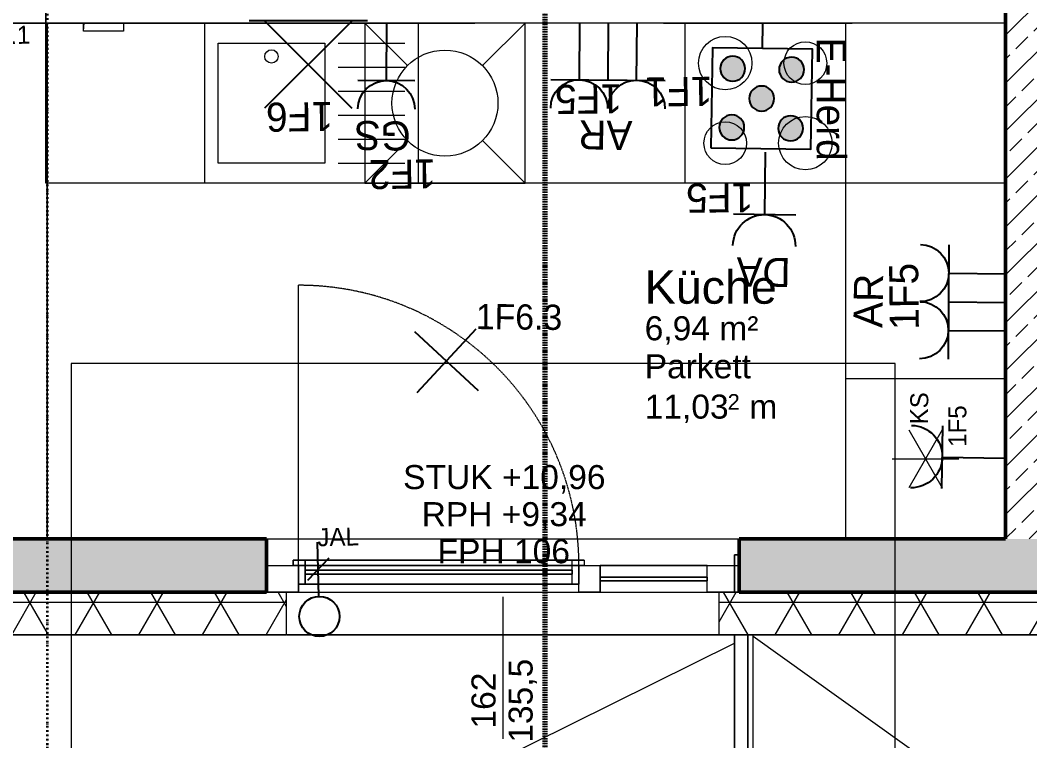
# Model space of a CAD drawing. Header units: metres. Extents: x -15638 to 29611, y -11908 to 29644.
# Drawn here: x 3163 to 6945, y 2594 to 5294 of the extents above; entities that cross this region are included whole.
import ezdxf
from ezdxf.enums import TextEntityAlignment as Align

# ---------------------------------------------------------------- set-up
doc = ezdxf.new("R2010")
doc.units = ezdxf.units.M
for name, pattern in [('Achse', [0.009, 0.005, -0.002, 0, -0.002]), ('Strich Punkt Mittel', [0.015875, 0.00635, -0.004763, 0, -0.004763]), ('Verdeckt', [0.003, 0.002, -0.001]), ('Verdeckt Oben', [0.00225, 0.0015, -0.00075])]:
    doc.linetypes.add(name, pattern=pattern)
for name, color, linetype, lineweight in [('A-FLOR-HRAL', 11, 'Continuous', 5), ('A-GLAZ', 151, 'Continuous', 18), ('A-GLAZ-IDEN_', 152, 'Continuous', 9), ('A_2D', 7, 'Continuous', 13), ('A_Bodenschlitz', 7, 'Continuous', 5), ('A_Decken', 8, 'Continuous', 13), ('A_Fenster', 7, 'Continuous', 13), ('A_Gelaender', 7, 'Continuous', 13), ('A_Moebel', 6, 'Continuous', 13), ('A_Raeume', 7, 'Continuous', 13), ('A_Raeume_', 7, 'Continuous', 5), ('A_Raeume_Beschriftung_', 7, 'Continuous', 9), ('A_Raster_', 1, 'Continuous', 9), ('A_Sanitaer', 3, 'Continuous', 13), ('A_Waende', 7, 'Continuous', 13), ('G-ANNO-SYMB_', 111, 'Continuous', 9)]:
    doc.layers.add(name, color=color, linetype=linetype, lineweight=lineweight)
doc.layers.add('E_Steckdose+Schalter', color=150, linetype='Continuous', true_color=0x0b6cf4)
doc.layers.add('ET_LEGENDE - Wohnung$0$800_KO_HI____L', color=130, linetype='Continuous')
doc.styles.add('Arial_2', font='arial.ttf', dxfattribs={"height": 0.09})
doc.styles.add('Arial_3', font='arial.ttf', dxfattribs={"height": 0.125})
doc.styles.add('Arial_4', font='arial.ttf', dxfattribs={"height": 0.05849})
doc.styles.add('ET_LEGENDE - Wohnung$0$ROMANS', font='romans.shx', dxfattribs={"width": 0.6})
pattern_1 = [(45, (0, 0), (-0.08980256, 0.08980256), []), (45, (0.0898, 0), (-0.08980256, 0.08980256), [0.0635, -0.03175])]

# ---------------------------------------------------------------- blocks, each defined once
blk = doc.blocks.new('*U567')
for p, q in [((62.5, 0), (-62.5, 0)), ((0, 0), (0, -125))]:
    blk.add_line(p, q)
blk.add_arc((0, 62.5), 62.5, 180, 0)
at = {"style": 'ET_LEGENDE - Wohnung$0$ROMANS', "width": 0.8, "flags": 1}
for tag, p in [('RAUMBUCHNUMMER', (0, -425)), ('ANLAGE', (0, -595.4)), ('TEILANLAGE_NR', (0, -755.5)), ('KOMPONENTE', (0, -901.3)), ('KOMPONENTE_NR', (0, -1063.3)), ('BEZEICHNUNG', (0, -1205.6)), ('TYP', (0, -1346.7)), ('HERSTELLER', (0, -1514.1)), ('MODEL', (0, -1677.3)), ('LEISTUNG_MAX', (0, -1851.5)), ('SPEZIFISCH_1', (0, -2012.8)), ('SPEZIFISCH_2', (0, -2200)), ('SPEZIFISCH_3', (0, -2374.2)), ('SPEZIFISCH_4', (0, -2548.5)), ('SPEZIFISCH_5', (0, -2722.7)), ('GEWERKE_CODE', (0, -2897)), ('LV_POS', (0, -3071.2)), ('ZAEHLER', (0, -3245.5)), ('PLATZHALTER_1', (0, -3419.7)), ('PLATZHALTER_2', (0, -3594)), ('PLATZHALTER_3', (0, -3768.2)), ('JOBLISTE_VDMA', (0, -3942.5)), ('ET_SPEZIFISCH_1', (0, -4116.7)), ('ET_SPEZIFISCH_2', (0, -4291)), ('ET_SPEZIFISCH_3', (0, -4465.2)), ('ET_SPEZIFISCH_4', (0, -4639.5)), ('ET_SPEZIFISCH_5', (0, -4813.7)), ('ET_SPEZIFISCH_6', (0, -4988)), ('ET_SPEZIFISCH_7', (0, -5162.2))]:
    blk.add_attdef(tag, text='', height=100, dxfattribs=at).set_placement(p, align=Align.MIDDLE)
blk = doc.blocks.new('*U566')
for p, q in [((-125.3, 0), (125.3, 0)), ((0, 0), (0, -125))]:
    blk.add_line(p, q)
for centre in [(-62.8, 62.6), (62.5, 62.5)]:
    blk.add_arc(centre, 62.5, 180, 0)
at = {"layer": 'ET_LEGENDE - Wohnung$0$800_KO_HI____L'}
for p, q in [((-62.8, 0.1), (-62.8, -124.9)), ((62.5, 0), (62.5, -125))]:
    blk.add_line(p, q, dxfattribs=at)
at = {"style": 'ET_LEGENDE - Wohnung$0$ROMANS', "width": 0.8, "flags": 1}
for tag, p in [('RAUMBUCHNUMMER', (0, -425)), ('ANLAGE', (0, -595.4)), ('TEILANLAGE_NR', (0, -755.5)), ('KOMPONENTE', (0, -901.3)), ('KOMPONENTE_NR', (0, -1063.3)), ('BEZEICHNUNG', (0, -1205.6)), ('TYP', (0, -1346.7)), ('HERSTELLER', (0, -1514.1)), ('MODEL', (0, -1677.3)), ('LEISTUNG_MAX', (0, -1851.5)), ('SPEZIFISCH_1', (0, -2012.8)), ('SPEZIFISCH_2', (0, -2200)), ('SPEZIFISCH_3', (0, -2374.2)), ('SPEZIFISCH_4', (0, -2548.5)), ('SPEZIFISCH_5', (0, -2722.7)), ('GEWERKE_CODE', (0, -2897)), ('LV_POS', (0, -3071.2)), ('ZAEHLER', (0, -3245.5)), ('PLATZHALTER_1', (0, -3419.7)), ('PLATZHALTER_2', (0, -3594)), ('PLATZHALTER_3', (0, -3768.2)), ('JOBLISTE_VDMA', (0, -3942.5))]:
    blk.add_attdef(tag, text='', height=100, dxfattribs=at).set_placement(p, align=Align.MIDDLE)
blk = doc.blocks.new('*U556')
h = blk.add_hatch(color=256)
edge = h.paths.add_edge_path()
edge.add_arc((-58.8, 58.8), 25, 0, 360)
h = blk.add_hatch(color=256)
edge = h.paths.add_edge_path()
edge.add_arc((58.8, 58.8), 25, 0, 360)
h = blk.add_hatch(color=256)
edge = h.paths.add_edge_path()
edge.add_arc((0, 0), 25, 0, 360)
h = blk.add_hatch(color=256)
edge = h.paths.add_edge_path()
edge.add_arc((-58.8, -58.8), 25, 0, 360)
h = blk.add_hatch(color=256)
edge = h.paths.add_edge_path()
edge.add_arc((58.8, -58.8), 25, 0, 360)
blk.add_line((0, -100), (0, -150))
blk.add_lwpolyline([(-100, 100), (100, 100), (100, -100), (-100, -100)], close=True)
for centre in [(-58.8, 58.8), (58.8, 58.8), (58.8, 58.8), (0, 0), (0, 0), (-58.8, -58.8), (-58.8, -58.8), (58.8, -58.8), (58.8, -58.8)]:
    blk.add_circle(centre, 25)
at = {"style": 'ET_LEGENDE - Wohnung$0$ROMANS', "width": 0.6, "flags": 1}
for tag, p in [('RAUMBUCHNUMMER', (0, -400)), ('ANLAGE', (0, -550))]:
    blk.add_attdef(tag, text='', height=100, dxfattribs=at).set_placement(p, align=Align.MIDDLE)
for tag, p in [('TEILANLAGE_NR', (0, -700)), ('KOMPONENTE', (0, -850)), ('KOMPONENTE_NR', (0, -1000)), ('BEZEICHNUNG', (0, -1150)), ('TYP', (0, -1300)), ('HERSTELLER', (0, -1450)), ('MODEL', (0, -1600)), ('LEISTUNG_MAX', (0, -1750)), ('SPEZIFISCH_1', (0, -1900)), ('SPEZIFISCH_2', (0, -2050)), ('SPEZIFISCH_3', (0, -2200)), ('SPEZIFISCH_4', (0, -2350)), ('SPEZIFISCH_5', (0, -2500)), ('GEWERKE_CODE', (0, -2650)), ('LV_POS', (0, -2800)), ('ZAEHLER', (0, -2950)), ('PLATZHALTER_1', (0, -3100)), ('PLATZHALTER_2', (0, -3250)), ('PLATZHALTER_3', (0, -3400)), ('JOBLISTE_VDMA', (0, -3550)), ('ET_SPEZIFISCH_1', (0, -3700)), ('ET_SPEZIFISCH_2', (0, -3850)), ('ET_SPEZIFISCH_3', (0, -4000)), ('ET_SPEZIFISCH_4', (0, -4150)), ('ET_SPEZIFISCH_5', (0, -4300)), ('ET_SPEZIFISCH_6', (0, -4450)), ('ET_SPEZIFISCH_7', (0, -4600))]:
    blk.add_attdef(tag, text='', height=100, dxfattribs=at).set_placement(p, align=Align.MIDDLE_CENTER)
blk = doc.blocks.new('*U560')
for p, q in [((-70.7, -70.7), (70.7, 70.7)), ((70.7, -70.7), (-70.7, 70.7)), ((-95.7, -70.7), (95.7, -70.7))]:
    blk.add_line(p, q)
at = {"style": 'ET_LEGENDE - Wohnung$0$ROMANS', "width": 0.6, "flags": 1}
for tag, p in [('RAUMBUCHNUMMER', (0, -400)), ('ANLAGE', (0, -550))]:
    blk.add_attdef(tag, text='', height=100, dxfattribs=at).set_placement(p, align=Align.MIDDLE)
for tag, p in [('TEILANLAGE_NR', (0, -700)), ('KOMPONENTE', (0, -850)), ('KOMPONENTE_NR', (0, -1000)), ('BEZEICHNUNG', (0, -1150)), ('TYP', (0, -1300)), ('HERSTELLER', (0, -1450)), ('MODEL', (0, -1600)), ('LEISTUNG_MAX', (0, -1750)), ('SPEZIFISCH_1', (0, -1900)), ('SPEZIFISCH_2', (0, -2050)), ('SPEZIFISCH_3', (0, -2200)), ('SPEZIFISCH_4', (0, -2350)), ('SPEZIFISCH_5', (0, -2500)), ('GEWERKE_CODE', (0, -2650)), ('LV_POS', (0, -2800)), ('ZAEHLER', (0, -2950)), ('PLATZHALTER_1', (0, -3100)), ('PLATZHALTER_2', (0, -3250)), ('PLATZHALTER_3', (0, -3400)), ('JOBLISTE_VDMA', (0, -3550)), ('ET_SPEZIFISCH_1', (0, -3700)), ('ET_SPEZIFISCH_2', (0, -3850)), ('ET_SPEZIFISCH_3', (0, -4000)), ('ET_SPEZIFISCH_4', (0, -4150)), ('ET_SPEZIFISCH_5', (0, -4300)), ('ET_SPEZIFISCH_6', (0, -4450)), ('ET_SPEZIFISCH_7', (0, -4600))]:
    blk.add_attdef(tag, text='', height=100, dxfattribs=at).set_placement(p, align=Align.MIDDLE_CENTER)
blk = doc.blocks.new('*U557')
for p, q in [((-70.7, -70.7), (70.7, 70.7)), ((70.7, -70.7), (-70.7, 70.7))]:
    blk.add_line(p, q)
at = {"style": 'ET_LEGENDE - Wohnung$0$ROMANS', "width": 0.6, "flags": 1}
for tag, p in [('RAUMBUCHNUMMER', (0, -400)), ('ANLAGE', (0, -550))]:
    blk.add_attdef(tag, text='', height=100, dxfattribs=at).set_placement(p, align=Align.MIDDLE)
for tag, p in [('TEILANLAGE_NR', (0, -700)), ('KOMPONENTE', (0, -850)), ('KOMPONENTE_NR', (0, -1000)), ('BEZEICHNUNG', (0, -1150)), ('TYP', (0, -1300)), ('HERSTELLER', (0, -1450)), ('MODEL', (0, -1600)), ('LEISTUNG_MAX', (0, -1750)), ('SPEZIFISCH_1', (0, -1900)), ('SPEZIFISCH_2', (0, -2050)), ('SPEZIFISCH_3', (0, -2200)), ('SPEZIFISCH_4', (0, -2350)), ('SPEZIFISCH_5', (0, -2500)), ('GEWERKE_CODE', (0, -2650)), ('LV_POS', (0, -2800)), ('ZAEHLER', (0, -2950)), ('PLATZHALTER_1', (0, -3100)), ('PLATZHALTER_2', (0, -3250)), ('PLATZHALTER_3', (0, -3400)), ('JOBLISTE_VDMA', (0, -3550)), ('ET_SPEZIFISCH_1', (0, -3700)), ('ET_SPEZIFISCH_2', (0, -3850)), ('ET_SPEZIFISCH_3', (0, -4000)), ('ET_SPEZIFISCH_4', (0, -4150)), ('ET_SPEZIFISCH_5', (0, -4300)), ('ET_SPEZIFISCH_6', (0, -4450)), ('ET_SPEZIFISCH_7', (0, -4600))]:
    blk.add_attdef(tag, text='', height=100, dxfattribs=at).set_placement(p, align=Align.MIDDLE_CENTER)
blk = doc.blocks.new('*U555')
blk.add_line((0, 65), (0, 240))
at = {"linetype": 'Continuous', "ltscale": 0.125}
blk.add_line((35.4, 187.9), (-35.4, 117.1), dxfattribs=at)
blk.add_circle((0, 0), 65)
at = {"style": 'ET_LEGENDE - Wohnung$0$ROMANS', "width": 0.6, "flags": 1}
for tag, p in [('RAUMBUCHNUMMER', (0, -400)), ('ANLAGE', (0, -550))]:
    blk.add_attdef(tag, text='', height=100, dxfattribs=at).set_placement(p, align=Align.MIDDLE)
for tag, p in [('TEILANLAGE_NR', (0, -700)), ('KOMPONENTE', (0, -850)), ('KOMPONENTE_NR', (0, -1000)), ('BEZEICHNUNG', (0, -1150)), ('TYP', (0, -1300)), ('HERSTELLER', (0, -1450)), ('MODEL', (0, -1600)), ('LEISTUNG_MAX', (0, -1750)), ('SPEZIFISCH_1', (0, -1900)), ('SPEZIFISCH_2', (0, -2050)), ('SPEZIFISCH_3', (0, -2200)), ('SPEZIFISCH_4', (0, -2350)), ('SPEZIFISCH_5', (0, -2500)), ('GEWERKE_CODE', (0, -2650)), ('LV_POS', (0, -2800)), ('ZAEHLER', (0, -2950)), ('PLATZHALTER_1', (0, -3100)), ('PLATZHALTER_2', (0, -3250)), ('PLATZHALTER_3', (0, -3400)), ('JOBLISTE_VDMA', (0, -3550)), ('ET_SPEZIFISCH_1', (0, -3700)), ('ET_SPEZIFISCH_2', (0, -3850)), ('ET_SPEZIFISCH_3', (0, -4000)), ('ET_SPEZIFISCH_4', (0, -4150)), ('ET_SPEZIFISCH_5', (0, -4300)), ('ET_SPEZIFISCH_6', (0, -4450)), ('ET_SPEZIFISCH_7', (0, -4600))]:
    blk.add_attdef(tag, text='', height=100, dxfattribs=at).set_placement(p, align=Align.MIDDLE_CENTER)
blk = doc.blocks.new('Fens_Tuer_2tlg - DK_DF_SL_1770x1900_Terrassentür dicke Aufbau NEU DG-11743022-263_PP_03DG_BT1')
at = {"layer": 'A-GLAZ'}
for p, q in [((-0.785, 0.02), (-0.74, 0.02)), ((-0.785, 0), (-0.785, 0.02)), ((-0.74, 0.02), (-0.74, -0.07)), ((0.26, 0.02), (0.305, 0.02)), ((0.26, -0.07), (0.26, 0.02)), ((0.305, 0.02), (0.305, 0)), ((-0.885, -0.1), (-0.885, 0)), ((-0.885, 0), (-0.765, 0)), ((-0.765, 0), (-0.785, 0)), ((-0.765, -0.07), (-0.765, 0)), ((-0.765, 0), (-0.765, -0.1)), ((-0.74, -0.018), (0.26, -0.018)), ((-0.74, -0.032), (-0.74, -0.018)), ((0.26, -0.032), (-0.74, -0.032)), ((0.26, -0.018), (0.26, -0.032)), ((0.285, 0), (0.285, -0.07)), ((0.305, 0), (0.285, 0)), ((0.285, -0.1), (0.285, 0)), ((0.285, 0), (0.365, 0)), ((0.365, 0), (0.365, -0.1)), ((0.765, -0.1), (0.765, 0)), ((0.765, 0), (0.885, 0)), ((0.885, 0), (0.885, -0.1)), ((-0.74, -0.07), (-0.765, -0.07)), ((0.285, -0.07), (0.26, -0.07)), ((0.365, -0.043), (0.765, -0.043)), ((0.365, -0.057), (0.365, -0.043)), ((0.765, -0.057), (0.365, -0.057)), ((0.765, -0.043), (0.765, -0.057)), ((-0.765, -0.1), (-0.885, -0.1)), ((0.365, -0.1), (0.285, -0.1)), ((0.885, -0.1), (0.765, -0.1))]:
    blk.add_line(p, q, dxfattribs=at)
at = {"layer": 'A_Fenster', "linetype": 'Verdeckt', "lineweight": 5}
for p, q in [((-0.765, 0.02), (-0.765, 1.05)), ((-0.765, 0), (-0.765, 0.02))]:
    blk.add_line(p, q, dxfattribs=at)
at = {"layer": 'A_Fenster', "linetype": 'Verdeckt Oben', "lineweight": 5}
for p, q in [((-0.885, 0.1), (0.885, 0.1)), ((-0.885, 0.1), (0.885, 0.1)), ((-0.885, -0.1), (0.885, -0.1)), ((-0.81, -0.26), (0.81, -0.26))]:
    blk.add_line(p, q, dxfattribs=at)
at = {"layer": 'A_Fenster'}
for p, q in [((-0.785, 0.02), (-0.785, 0)), ((0.305, 0.02), (-0.785, 0.02)), ((-0.74, -0.018), (-0.74, 0.02)), ((-0.74, 0.02), (0.26, 0.02)), ((0.26, -0.018), (0.26, 0.02)), ((0.305, 0.02), (0.305, 0)), ((-0.885, 0), (-0.785, 0)), ((-0.785, 0), (0.305, 0)), ((-0.785, 0), (0.305, 0)), ((-0.765, 0), (-0.765, -0.07)), ((0.285, 0), (-0.765, 0)), ((0.285, 0), (-0.765, 0)), ((-0.765, -0.07), (-0.765, 0)), ((-0.74, -0.018), (-0.74, -0.032)), ((0.26, -0.018), (-0.74, -0.018)), ((-0.74, -0.032), (-0.74, -0.018)), ((-0.74, -0.032), (0.26, -0.032)), ((-0.74, -0.07), (-0.74, -0.032)), ((0.26, -0.032), (0.26, -0.018)), ((0.26, -0.032), (0.26, -0.018)), ((0.26, -0.07), (0.26, -0.032)), ((0.285, 0), (0.285, -0.07)), ((0.285, -0.07), (0.285, 0)), ((0.305, 0), (0.868, 0)), ((0.765, 0), (0.365, 0)), ((0.365, -0.043), (0.365, 0)), ((0.765, -0.043), (0.765, 0)), ((-0.765, -0.07), (0.285, -0.07)), ((-0.765, -0.1), (-0.765, -0.07)), ((0.26, -0.07), (-0.74, -0.07)), ((0.285, -0.1), (0.285, -0.07)), ((0.365, -0.057), (0.365, -0.043)), ((0.365, -0.043), (0.365, -0.057)), ((0.765, -0.043), (0.365, -0.043)), ((0.365, -0.1), (0.365, -0.057)), ((0.365, -0.057), (0.765, -0.057)), ((0.765, -0.057), (0.765, -0.043)), ((0.765, -0.057), (0.765, -0.043)), ((0.765, -0.1), (0.765, -0.057)), ((-0.81, -0.1), (-0.885, -0.1)), ((-0.765, -0.1), (0.285, -0.1)), ((0.365, -0.1), (0.765, -0.1)), ((0.868, -0.1), (0.81, -0.1))]:
    blk.add_line(p, q, dxfattribs=at)
at = {"layer": 'A_Fenster', "linetype": 'Verdeckt', "lineweight": 5}
for start, end in [(1.094, 90), (360, 1.094)]:
    blk.add_arc((-0.765, 0), 1.05, start, end, dxfattribs=at)
blk = doc.blocks.new('Geländer - Geländer-3757505-263_PP_03DG_BT1')
at = {"layer": 'A_Gelaender', "lineweight": 5}
for q in [(24.8127, 73.738), (24.7927, 71.018)]:
    blk.add_line((24.8127, 71.018), q, dxfattribs=at)
blk = doc.blocks.new('Typ des oberen Holms - Oberer Geländerholm_Innen_-3757508-263_PP_03DG_BT1')
at = {"layer": 'A_Gelaender', "lineweight": 5}
for p, q in [((24.7427, 74.038), (24.7596, 74.038)), ((24.7427, 73.998), (24.7427, 74.038)), ((24.7427, 73.898), (24.7427, 73.998)), ((24.7427, 71.018), (24.7427, 73.738)), ((24.7927, 73.738), (24.7927, 71.018)), ((24.7927, 71.018), (24.7427, 71.018))]:
    blk.add_line(p, q, dxfattribs=at)
blk = doc.blocks.new('Typ des oberen Holms - Oberer Geländerholm_Innen_-V8-263_PP_03DG_BT1')
at = {"layer": 'A_Gelaender', "lineweight": 5}
for p, q in [((24.7596, 74.038), (24.7427, 74.038)), ((24.7427, 74.038), (24.7427, 73.998)), ((24.7427, 73.998), (24.7427, 73.898)), ((24.7427, 73.738), (24.7427, 71.018)), ((24.7927, 73.738), (24.7927, 71.018)), ((24.7927, 71.018), (24.7427, 71.018))]:
    blk.add_line(p, q, dxfattribs=at)
blk = doc.blocks.new('Sani_Kueche_Zeile - Tiefe_600-7796910-263_PP_03DG_BT1')
at = {"layer": 'A_Sanitaer'}
for p, q in [((-1.2005, 0.5746), (-0.6055, 0.5746)), ((-1.2005, -0.0254), (-1.2005, 0.5746)), ((-0.6055, 0.5746), (0.1945, 0.5746)), ((0.1945, 0.5746), (0.4061, 0.5746)), ((1.1131, 0.5746), (1.1945, 0.5746)), ((1.1945, 0.5746), (1.7945, 0.5746)), ((1.7945, 0.5746), (1.8201, 0.5746)), ((-0.6055, -0.0254), (-1.2005, -0.0254)), ((0.1945, -0.0254), (-0.6055, -0.0254)), ((1.1945, -0.0254), (0.1945, -0.0254)), ((1.7945, -0.0254), (1.1945, -0.0254)), ((2.3945, -0.0254), (1.7945, -0.0254))]:
    blk.add_line(p, q, dxfattribs=at)
blk = doc.blocks.new('Sani_Kueche_Zeile - Tiefe_600-V27-263_PP_03DG_BT1')
at = {"layer": 'A_Sanitaer'}
for p, q in [((-1.2005, 0.0254), (-1.2005, -0.5746)), ((0.132, -0.5746), (0.132, 0.0254)), ((-1.2005, -0.5746), (-0.468, -0.5746)), ((-0.468, -0.5746), (0.132, -0.5746))]:
    blk.add_line(p, q, dxfattribs=at)
blk = doc.blocks.new('MSys_Kueche_Kuehlschrank - 600-5680282-263_PP_03DG_BT1')
at = {"layer": 'A_Moebel'}
for p, q in [((-0.6005, 0.0254), (-1.2005, 0.0254)), ((-1.2005, 0.0254), (-1.2005, -0.5746)), ((-0.6005, 0.0254), (-1.2005, 0.0254)), ((-1.2005, 0.0254), (-1.2005, -0.5746)), ((-0.838, -0.1663), (-0.963, -0.3829)), ((-0.963, -0.1663), (-0.838, -0.3829)), ((-1.0255, -0.2746), (-0.7755, -0.2746))]:
    blk.add_line(p, q, dxfattribs=at)
blk = doc.blocks.new('MSys_Kueche_Herd - 600-V39-263_PP_03DG_BT1')
at = {"layer": 'A_Moebel'}
for p, q in [((-1.2005, 0.5746), (-0.6005, 0.5746)), ((-1.2005, -0.0254), (-1.2005, 0.5746)), ((-1.2005, 0.5746), (-0.6005, 0.5746)), ((-1.2005, -0.0254), (-1.2005, 0.5746)), ((-0.6005, 0.5746), (-0.6005, -0.0254)), ((-0.6005, 0.5746), (-0.6005, -0.0254))]:
    blk.add_line(p, q, dxfattribs=at)
for centre, radius in [((-1.0505, 0.4246), 0.1), ((-0.7505, 0.4246), 0.08), ((-1.0505, 0.1246), 0.08), ((-0.7505, 0.1246), 0.1)]:
    blk.add_circle(centre, radius, dxfattribs=at)
blk = doc.blocks.new('MSys_Kueche_Geschirrspueler - 600-5681845-263_PP_03DG_BT1')
at = {"layer": 'A_Moebel'}
for p, q in [((-1.0409, -0.1342), (-1.2005, 0.0254)), ((-0.6005, 0.0254), (-1.2005, 0.0254)), ((-1.2005, 0.0254), (-1.2005, -0.5746)), ((-0.6005, 0.0254), (-0.7601, -0.1342)), ((-0.6005, -0.5746), (-0.6005, 0.0254)), ((-1.0409, -0.415), (-1.2005, -0.5746)), ((-0.6005, -0.5746), (-0.7601, -0.415))]:
    blk.add_line(p, q, dxfattribs=at)
blk.add_circle((-0.9005, -0.2746), 0.1985, dxfattribs=at)
blk = doc.blocks.new('MSys_Kueche_Spuele - 80cm-5682282-263_PP_03DG_BT1')
at = {"layer": 'A_Moebel'}
for p, q in [((-1.2005, 0.5746), (-0.4005, 0.5746)), ((-1.2005, -0.0254), (-1.2005, 0.5746)), ((-1.2005, -0.0254), (-1.2005, 0.5746)), ((-0.4005, 0.5746), (-0.4005, -0.0254)), ((-0.9005, 0.4996), (-1.1505, 0.4996)), ((-0.8505, 0.4996), (-0.4505, 0.4996)), ((-0.8505, 0.0496), (-0.8505, 0.4996)), ((-0.4505, 0.4996), (-0.4505, 0.0496)), ((-0.9005, 0.4096), (-1.1505, 0.4096)), ((-0.9005, 0.3196), (-1.1505, 0.3196)), ((-0.9005, 0.2296), (-1.1505, 0.2296)), ((-0.9005, 0.1396), (-1.1505, 0.1396)), ((-0.9005, 0.0496), (-1.1505, 0.0496)), ((-0.4505, 0.0496), (-0.8505, 0.0496))]:
    blk.add_line(p, q, dxfattribs=at)
blk.add_circle((-0.6505, 0.0996), 0.025, dxfattribs=at)
blk = doc.blocks.new('Allg_BS - HKLS-8407855-263_PP_03DG_BT1')
at = {"layer": 'A_Bodenschlitz'}
for p, q in [((-0.0744, -0.9385), (-0.0744, 0.6115)), ((-0.0647, -0.9385), (0.0516, 0.6115)), ((0.0756, 0.6115), (0.0756, -0.9385)), ((-0.0744, -1.0685), (-0.0722, -1.0385)), ((-0.0744, -1.0685), (-0.0744, -1.0385)), ((0.0756, -1.0385), (0.0756, -1.0685)), ((0.0756, -1.0685), (-0.0744, -1.0685))]:
    blk.add_line(p, q, dxfattribs=at)
blk = doc.blocks.new('BS_Fens_PP - rechts-2843221-263_PP_03DG_BT1')
at = {"layer": 'A-GLAZ-IDEN_'}
blk.add_line((0, 0.000124), (0, -0.010513), dxfattribs=at)
blk = doc.blocks.new('354354')
at = {"layer": 'A_Waende', "lineweight": 5}
h = blk.add_hatch(dxfattribs=at)
h.set_pattern_fill('FP_4', color=250, style=0, pattern_type=2)
h.set_pattern_definition(pattern_1)
h.paths.add_polyline_path([(25.7577, 74.098), (25.9377, 74.098), (25.9377, 78.3005), (25.7577, 78.3005), (25.7577, 74.4212)])
h = blk.add_hatch(dxfattribs=at)
h.set_pattern_fill('FP_4', color=250, style=0, pattern_type=2)
h.set_pattern_definition(pattern_1)
h.paths.add_polyline_path([(29.7382, 73.898), (29.8125, 73.898), (29.8125, 74.098), (28.4302, 74.098), (28.4302, 73.898), (29.3505, 73.898)])
h.paths.add_polyline_path([(11.2427, 73.898), (13.1164, 73.898), (13.1164, 74.098), (11.2427, 74.098), (11.2427, 74.0156)])
h.paths.add_polyline_path([(24.8204, 73.898), (26.6602, 73.898), (26.6602, 74.098), (24.7596, 74.098), (24.7596, 73.898), (24.8063, 73.898)])
h.paths.add_polyline_path([(21.6909, 73.898), (22.9896, 73.898), (22.9896, 74.098), (21.6909, 74.098), (21.6909, 73.998)])
h.paths.add_polyline_path([(35.1723, 73.998), (35.1918, 74.0758), (35.1564, 74.0616), (35.1623, 74.038)])
h.paths.add_polyline_path([(35.1973, 73.898), (35.1723, 73.998), (35.1473, 73.898), (35.1723, 73.898)])
h.paths.add_polyline_path([(35.2398, 73.898), (35.1973, 73.961), (35.1973, 73.898)])
h.paths.add_polyline_path([(35.7884, 73.898), (36.4523, 73.898), (36.4523, 74.098), (35.2473, 74.098), (35.2398, 74.095), (35.2398, 73.898), (35.7477, 73.898)])
h.paths.add_polyline_path([(16.1664, 73.998), (16.1858, 74.0758), (16.1505, 74.0616), (16.1564, 74.038)])
h.paths.add_polyline_path([(16.1414, 73.898), (16.1914, 73.898), (16.1664, 73.998), (16.157, 73.9602)])
h.paths.add_polyline_path([(16.0989, 73.898), (16.1414, 73.898), (16.1414, 73.961)])
h.paths.add_polyline_path([(15.4277, 73.898), (16.0989, 73.898), (16.0989, 74.041), (16.0914, 74.038), (16.0914, 74.098), (14.8864, 74.098), (14.8864, 73.898), (15.3277, 73.898)])
h.paths.add_polyline_path([(19.8705, 73.898), (19.9209, 73.898), (19.9209, 74.098), (18.2564, 74.098), (18.2564, 73.898), (18.8201, 73.898)])
h.paths.add_polyline_path([(31.5825, 73.898), (33.0823, 73.898), (33.0823, 74.098), (31.5825, 74.098), (31.5825, 74.0966)])
h.paths.add_polyline_path([(35.1473, 73.898), (35.1473, 73.961), (35.1048, 73.898)])
h.paths.add_polyline_path([(35.1048, 73.898), (35.1048, 74.041), (35.0973, 74.038), (35.0973, 74.098), (34.8523, 74.098), (34.8523, 73.898), (35.0814, 73.898)])
h.paths.add_polyline_path([(16.2339, 73.898), (16.1914, 73.961), (16.1914, 73.898)])
h.paths.add_polyline_path([(16.4864, 73.898), (16.4864, 74.098), (16.2414, 74.098), (16.2339, 74.095), (16.2339, 73.898), (16.3455, 73.898)])
h.paths.add_polyline_path([(39.0827, 73.898), (39.0827, 74.098), (38.2223, 74.098), (38.2223, 73.898), (38.9653, 73.898)])
h.paths.add_polyline_path([(16.1914, 74.035), (16.2311, 74.0939), (16.1914, 74.078), (16.1914, 74.038)])
h.paths.add_polyline_path([(35.1973, 74.035), (35.237, 74.0939), (35.1973, 74.078), (35.1973, 74.038)])
h.paths.add_polyline_path([(16.1414, 74.035), (16.1414, 74.058), (16.1292, 74.0531), (16.1394, 74.038)])
h.paths.add_polyline_path([(35.1473, 74.035), (35.1473, 74.058), (35.1351, 74.0531), (35.1453, 74.038)])
h = blk.add_hatch(dxfattribs=at)
h.set_pattern_fill('FP_2', color=250, style=0, pattern_type=2)
h.set_pattern_definition([(180, (25.243, 73.898), (0, -0.20637), []), (240, (25.243, 73.898), (0.1787303, -0.10319), []), (300, (25.243, 73.898), (0.1787303, 0.10319), [])])
h.paths.add_polyline_path([(38.2223, 73.738), (39.4427, 73.738), (39.4427, 73.898), (38.1473, 73.898), (38.1473, 73.738)])
h.paths.add_polyline_path([(34.7773, 73.738), (36.5273, 73.738), (36.5273, 73.898), (34.7773, 73.898), (34.7773, 73.8599)])
h.paths.add_polyline_path([(33.1573, 73.738), (33.1573, 73.898), (31.5075, 73.898), (31.5075, 73.738), (32.9604, 73.738)])
h.paths.add_polyline_path([(29.7382, 73.738), (29.8875, 73.738), (29.8875, 73.898), (28.3552, 73.898), (28.3552, 73.738), (29.3235, 73.738)])
h.paths.add_polyline_path([(25.8902, 73.738), (26.7352, 73.738), (26.7352, 73.898), (24.6846, 73.898), (24.6846, 73.738), (25.7577, 73.738)])
h.paths.add_polyline_path([(23.0646, 73.738), (23.0646, 73.898), (21.6159, 73.898), (21.6159, 73.738), (23.0622, 73.738)])
h.paths.add_polyline_path([(12.7559, 73.738), (13.1914, 73.738), (13.1914, 73.898), (11.0427, 73.898), (11.0427, 73.738), (11.75, 73.738)])
h.paths.add_polyline_path([(15.4277, 73.738), (16.5614, 73.738), (16.5614, 73.898), (14.8114, 73.898), (14.8114, 73.738), (15.3277, 73.738)])
h.paths.add_polyline_path([(18.2564, 73.738), (19.9959, 73.738), (19.9959, 73.898), (18.1814, 73.898), (18.1814, 73.738)])
at = {"layer": 'A_Decken'}
for p, q in [((25.7577, 76.0305), (22.1627, 76.0305)), ((21.6159, 73.738), (23.0622, 73.738)), ((24.8127, 73.7335), (28.6599, 70.978)), ((19.2241, 70.978), (24.7427, 73.7065))]:
    blk.add_line(p, q, dxfattribs=at)
at = {"layer": 'A_Raeume', "color": 8, "linetype": 'Verdeckt'}
for p, q in [((20.9827, 76.0305), (22.1627, 76.0305)), ((22.1627, 76.0305), (22.2127, 76.0305)), ((22.1677, 76.0305), (22.1677, 75.4305)), ((22.1677, 75.4305), (22.1677, 74.098))]:
    blk.add_line(p, q, dxfattribs=at)
at = {"layer": 'A_Raeume_', "flags": 128}
for points in [[(15.4277, 74.098), (22.1677, 74.098), (22.1677, 75.9275), (22.1677, 76.0305), (22.0597, 76.0305), (20.4077, 76.0305), (20.4077, 78.2692), (20.4077, 78.3005), (16.6077, 78.3005), (16.6077, 77.9055), (15.4277, 77.9055), (15.4277, 77.3342)], [(29.7382, 73.738), (24.7927, 73.738), (24.7927, 71.1858), (24.7927, 71.048), (42.4327, 71.048), (42.4327, 78.3005), (39.4427, 78.3005), (39.4427, 73.738), (34.9382, 73.738), (34.9382, 71.8558), (34.9382, 71.718), (34.8004, 71.718), (29.7382, 71.718)], [(22.1627, 77.9055), (22.1627, 77.953), (22.1627, 78.238), (20.5327, 78.238), (20.5327, 76.0305), (22.1627, 76.0305), (22.1627, 77.793)], [(10.8827, 73.738), (10.8827, 77.8866), (7.8927, 77.8866), (7.8927, 71.048), (24.7927, 71.048), (24.7927, 73.738), (21.6909, 73.738), (21.6909, 71.718), (16.4909, 71.718), (16.4909, 73.738)], [(22.1677, 74.098), (25.7577, 74.098), (25.7577, 76.0305), (25.7077, 76.0305), (22.1677, 76.0305)], [(22.2577, 71.178), (25.3441, 71.178), (25.3441, 74.7555), (22.2577, 74.7555)]]:
    blk.add_lwpolyline(points, close=True, dxfattribs=at)
at = {"layer": 'A_Raster_', "linetype": 'Strich Punkt Mittel', "lineweight": 35}
blk.add_line((22.1677, 94.2296), (22.1677, 59.9489), dxfattribs=at)
at = {"layer": 'A_Waende', "color": 10, "lineweight": 50}
for p, q in [((25.7577, 78.3005), (25.7577, 74.098)), ((22.9896, 74.098), (21.6909, 74.098)), ((22.9896, 73.898), (22.9896, 74.098)), ((24.7596, 74.098), (25.7577, 74.098)), ((24.7596, 73.898), (24.7596, 74.098)), ((22.9896, 73.898), (21.6909, 73.898)), ((26.6602, 73.898), (24.7596, 73.898))]:
    blk.add_line(p, q, dxfattribs=at)
at = {"layer": 'A_Waende'}
for p, q in [((22.1627, 76.3455), (22.1627, 76.0305)), ((22.9896, 74.098), (24.7596, 74.098)), ((22.9896, 73.898), (24.7427, 73.898)), ((24.6846, 73.738), (23.0646, 73.738))]:
    blk.add_line(p, q, dxfattribs=at)
at = {"layer": 'A_Waende', "color": 250, "lineweight": 5}
for p, q in [((23.0646, 73.738), (23.0646, 73.898)), ((24.6846, 73.738), (24.6846, 73.898)), ((24.7427, 73.898), (24.7596, 73.898)), ((23.0646, 73.738), (23.0622, 73.738)), ((24.6846, 73.738), (26.7352, 73.738))]:
    blk.add_line(p, q, dxfattribs=at)
at = {"layer": 'G-ANNO-SYMB_', "linetype": 'Achse', "lineweight": 70}
blk.add_line((24.0321, 91.5516), (24.0321, 68.006), dxfattribs=at)
at = {"layer": 'A-FLOR-HRAL'}
blk.add_blockref('Geländer - Geländer-3757505-263_PP_03DG_BT1', (0, 0), dxfattribs=at)
at = {"layer": 'A-GLAZ-IDEN_', "xscale": 49.99999999999998, "yscale": 49.99999999999998, "zscale": 49.99999999999998}
blk.add_blockref('BS_Fens_PP - rechts-2843221-263_PP_03DG_BT1', (23.8746, 73.8746), dxfattribs=at)
at = {"layer": 'A_2D'}
blk.add_blockref('Allg_BS - HKLS-8407855-263_PP_03DG_BT1', (22.3786, 77.069), dxfattribs=at)
at = {"layer": 'A_Fenster'}
blk.add_blockref('Fens_Tuer_2tlg - DK_DF_SL_1770x1900_Terrassentür dicke Aufbau NEU DG-11743022-263_PP_03DG_BT1', (23.8746, 73.998), dxfattribs=at)
at = {"layer": 'A_Gelaender', "lineweight": 5}
for name in ['Typ des oberen Holms - Oberer Geländerholm_Innen_-3757508-263_PP_03DG_BT1', 'Typ des oberen Holms - Oberer Geländerholm_Innen_-V8-263_PP_03DG_BT1']:
    blk.add_blockref(name, (0, 0), dxfattribs=at)
at = {"layer": 'A_Moebel', "rotation": 180}
for name, p in [('MSys_Kueche_Spuele - 80cm-5682282-263_PP_03DG_BT1', (22.3572, 76.0051)), ('MSys_Kueche_Geschirrspueler - 600-5681845-263_PP_03DG_BT1', (22.7572, 75.4559)), ('MSys_Kueche_Herd - 600-V39-263_PP_03DG_BT1', (23.9572, 76.0051))]:
    blk.add_blockref(name, p, dxfattribs=at)
at = {"layer": 'A_Moebel'}
blk.add_blockref('MSys_Kueche_Kuehlschrank - 600-5680282-263_PP_03DG_BT1', (26.3581, 74.6726), dxfattribs=at)
at = {"layer": 'A_Sanitaer'}
blk.add_blockref('Sani_Kueche_Zeile - Tiefe_600-7796910-263_PP_03DG_BT1', (23.3631, 75.4559), dxfattribs=at)
at = {"layer": 'A_Sanitaer', "rotation": 269.9999999999991}
blk.add_blockref('Sani_Kueche_Zeile - Tiefe_600-V27-263_PP_03DG_BT1', (25.7323, 74.23), dxfattribs=at)
at = {"layer": 'A-GLAZ-IDEN_', "char_height": 0.09, "attachment_point": 1, "style": 'Arial_2'}
for s, insert, width in [('STUK +10,96', (23.501, 74.3744), 0.905907), ('RPH +9,34', (23.5704, 74.2354), 0.737552), ('FPH 106', (23.63, 74.0965), 0.593249)]:
    blk.add_mtext(s, dxfattribs=dict(at, insert=insert, width=width))
at = {"layer": 'A-GLAZ-IDEN_', "char_height": 0.09, "attachment_point": 1, "rotation": 90, "style": 'Arial_2'}
for s, insert, width in [('135,5', (23.896, 73.3341), 0.376793), ('162', (23.7571, 73.3871), 0.252532)]:
    blk.add_mtext(s, dxfattribs=dict(at, insert=insert, width=width))
at = {"layer": 'A_Raeume_Beschriftung_', "attachment_point": 1}
for s, insert, char_height, width, style in [('Küche', (24.4058, 75.1039), 0.125, 0.593249, 'Arial_3'), ('6,94 m²', (24.4058, 74.9319), 0.09, 0.505063, 'Arial_2'), ('Parkett', (24.4058, 74.7894), 0.09, 0.464979, 'Arial_2'), ('11,03', (24.4058, 74.6384), 0.09, 0.376793, 'Arial_2'), ('2', (24.7167, 74.6403), 0.0585, 0.056118, 'Arial_4'), (' m', (24.763, 74.6384), 0.09, 0.164346, 'Arial_2')]:
    blk.add_mtext(s, dxfattribs=dict(at, insert=insert, char_height=char_height, width=width, style=style))

msp = doc.modelspace()

# ---------------------------------------------------------------- block references
at = {"xscale": 1000, "yscale": 1000, "zscale": 1000}
msp.add_blockref('354354', (-18903.7, -70747.2), dxfattribs=at)
at = {"layer": 'E_Steckdose+Schalter'}
for name, p, xscale, yscale, zscale, rotation in [('*U560', (4242, 5128.2), 2.314256675086783, 2.314256675086783, 2.314256675086783, 179.8961921666944), ('*U567', (4534.9, 5067.7), -1.709411511611679, 1.709411511611679, 1.70941151161168, 179.5670765846539), ('*U566', (5365, 5070.2), -1.709411511611679, 1.709411511611679, 1.70941151161168, 179.5670765846539), ('*U556', (5940.4, 5000.6), -1.872466151812784, 1.872466151812784, 1.872466151812784, 179.1043585717039), ('*U567', (5951.6, 4565.4), -1.872466151812784, 1.872466151812784, 1.872466151812784, 179.1043585717039), ('*U566', (6640.3, 4238.5), -1.709411511611679, 1.709411511611679, 1.70941151161168, 89.56707658465395), ('*U557', (4759, 4017.1), 1.626603779674898, 1.626603779674898, 1.626603779674898, 182.2804756445144), ('*U567', (6617.1, 3657), -1.872466151812784, 1.872466151812784, 1.872466151812784, 89.10435857170388), ('*U555', (4283.7, 3059.9), 1.15822503442624, 1.15822503442624, 1.15822503442624, 1.361101686509808)]:
    msp.add_blockref(name, p, dxfattribs=dict(at, xscale=xscale, yscale=yscale, zscale=zscale, rotation=rotation))

# ---------------------------------------------------------------- texts
at = {"color": 212}
for s, height, rotation, p in [('1F9.1', 67.36, 1.3229, (2971, 5200.9)), ('1F1', 108.9, 180.6968, (5754.9, 5082.2)), ('1F5', 108.9, 180.6968, (5416.8, 5054.2)), ('1F6', 108.9, 180.6968, (4334.3, 4987.8)), ('1F2', 108.9, 180.6968, (4719.6, 4772.9)), ('1F5', 108.9, 180.6968, (5907.8, 4684.1)), ('1F5', 108.9, 90.6968, (6529.3, 4134.2)), ('1F6.3', 94.6, 359.4197, (4869.3, 4136.6)), ('1F5', 67.36, 90.1759, (6707.5, 3695.7)), ('JAL', 67.36, 1.3611, (4277, 3322.7))]:
    msp.add_text(s, height=height, rotation=rotation, dxfattribs=at).set_placement(p)
at = {"color": 30, "true_color": 0xf26722}
for s, height, rotation, p in [('E-Herd', 108.9, 269.9887, (6146.8, 5228.7)), ('GS', 108.9, 179.1044, (4626.5, 4913.9)), ('AR', 108.9, 179.1044, (5456.6, 4916.3)), ('DA', 108.9, 179.1044, (6049.4, 4402.5)), ('AR', 108.9, 89.1044, (6392.5, 4140.7)), ('KS', 67.36, 89.121, (6563.1, 3779.4))]:
    msp.add_text(s, height=height, rotation=rotation, dxfattribs=at).set_placement(p)

doc.saveas('drawing.dxf')
